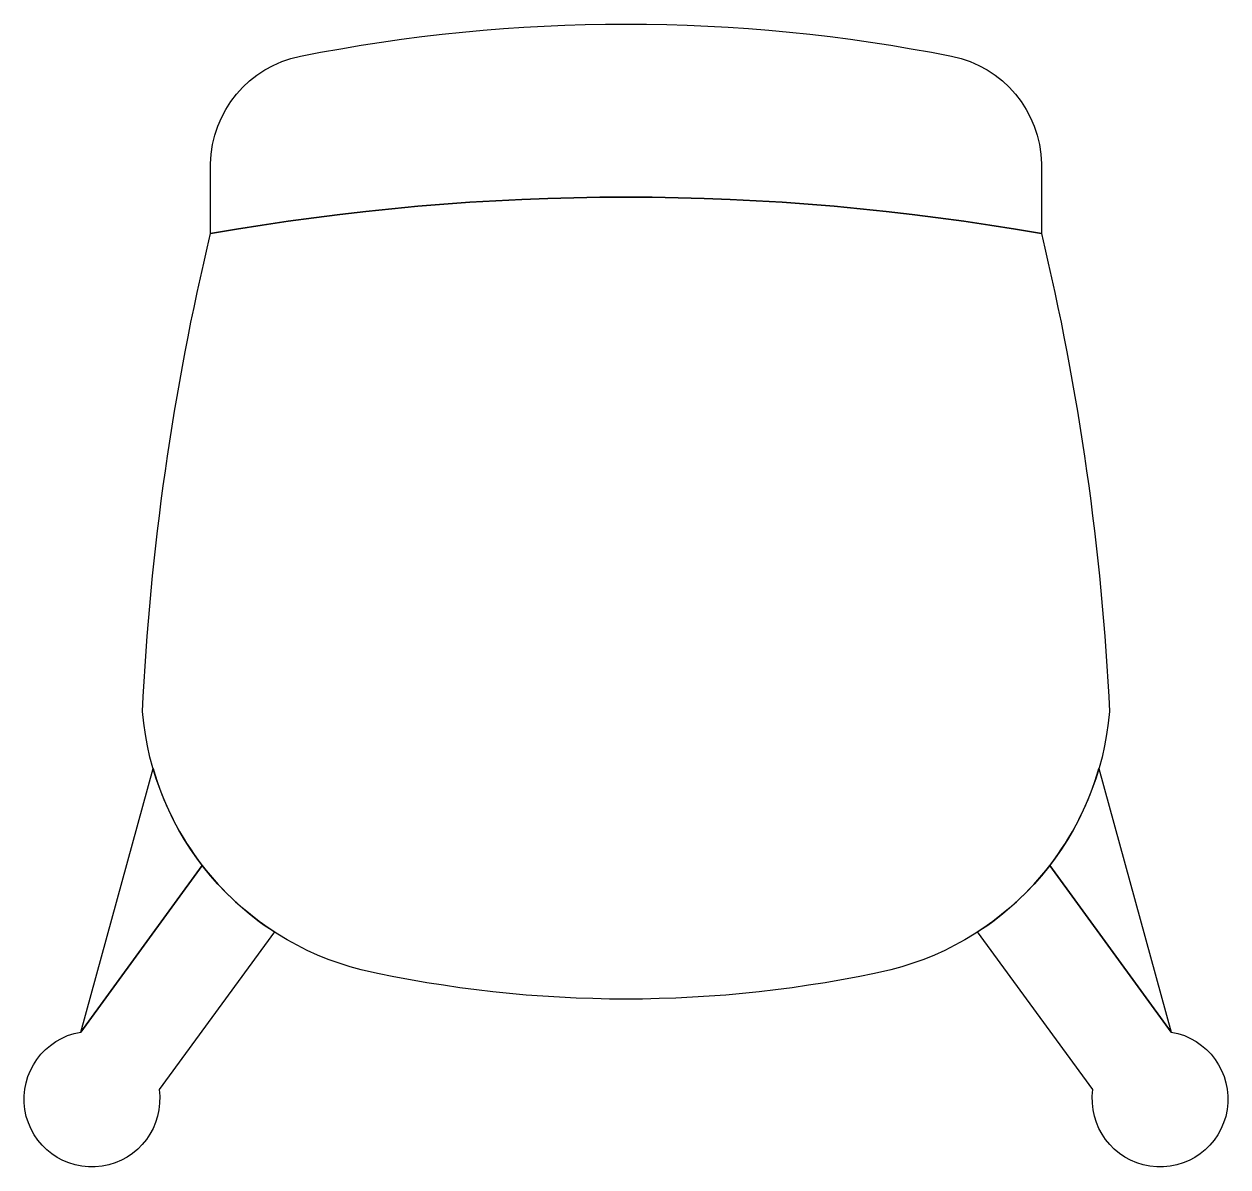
# Model space of a CAD drawing. Header units: millimetres. Extents: x -248 to 248, y -235 to 235.
import ezdxf

# ---------------------------------------------------------------- set-up
doc = ezdxf.new("R2010")
doc.units = ezdxf.units.MM
doc.header["$LTSCALE"] = 0.001

msp = doc.modelspace()

# ---------------------------------------------------------------- linework, layer by layer
for points in [[(-171, 148.93), (-171, 177.63, -0.352716), (-134, 221.93, -0.098617), (134, 221.93, -0.352716), (171, 177.63), (171, 148.93, 0.087629), (-171, 148.93)], [(-171, 148.93, -0.087629), (171, 148.93, -0.047056), (199, -47.77, -0.31986), (109, -154.07, -0.110327), (-109, -154.07, -0.31986), (-199, -47.77, -0.047056), (-171, 148.93)], [(-194.7, -71.17, 0.094281), (-174.4, -111.17), (-224.4, -179.67), (-194.7, -71.17)], [(174.4, -111.17, 0.094281), (194.7, -71.17), (224.4, -179.67), (174.4, -111.17)], [(-174.4, -111.17, 0.084645), (-144.7, -138.47), (-192.2, -203.27, -2.377762), (-224.4, -179.67), (-174.4, -111.17)], [(144.7, -138.47, 0.084645), (174.4, -111.17), (224.4, -179.67, -2.377762), (192.2, -203.27), (144.7, -138.47)]]:
    msp.add_lwpolyline(points, format="xyb")

doc.saveas('drawing.dxf')
